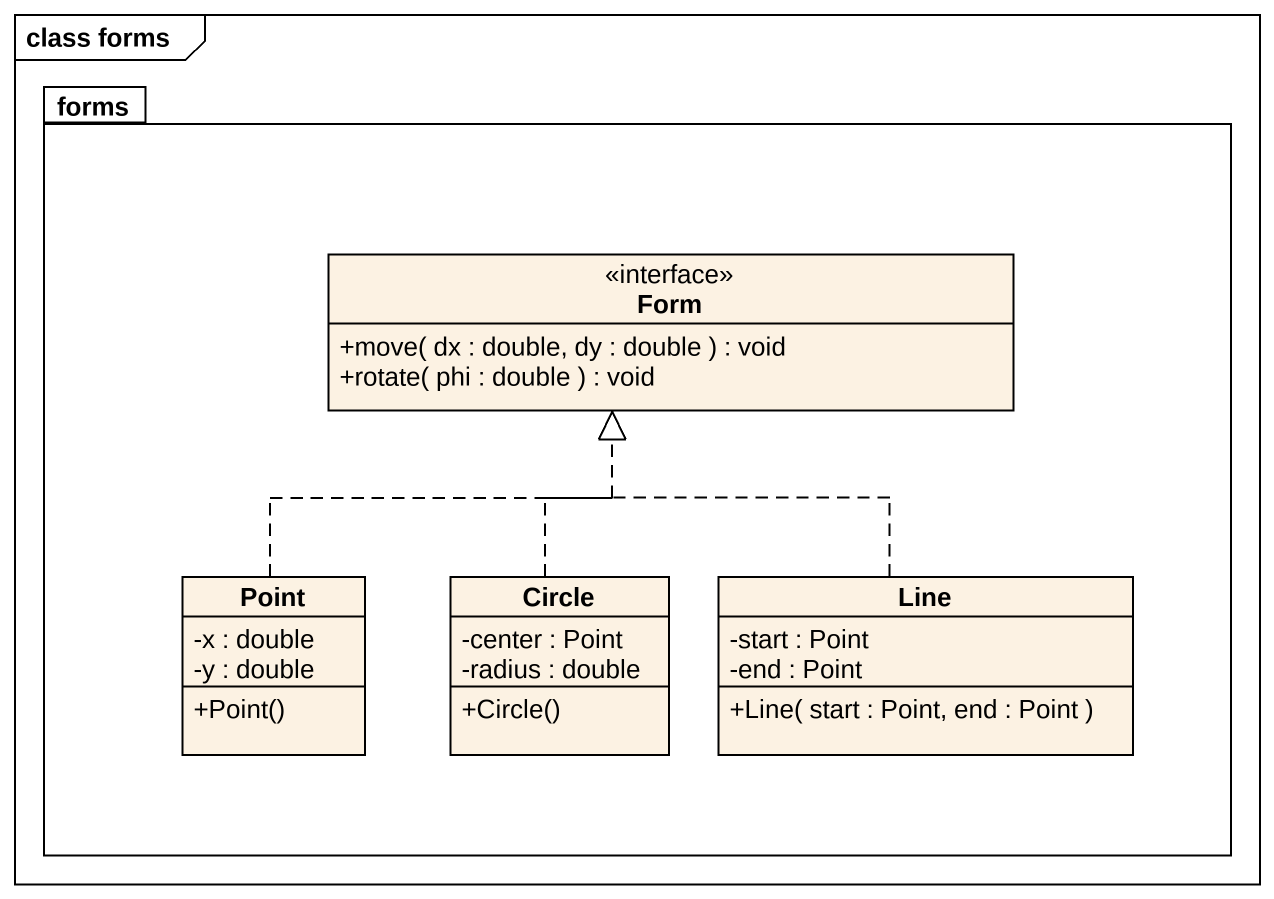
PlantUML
@startuml
mainframe class forms
hide circle
hide empty members
skinparam classAttributeIconSize 0
package forms {
  interface Form {
    +move( dx : double, dy : double ) : void
    +rotate( phi : double ) : void
  }
  class Point {
    -x : double
    -y : double
    +Point()
  }
  class "Circle" as Circle_ {
    -center : Point
    -radius : double
    +Circle()
  }
  class Line {
    -start : Point
    -end : Point
    +Line( start : Point, end : Point )
  }
}
Point .up.|> Form
Circle_ .up.|> Form
Line .up.|> Form
@enduml
